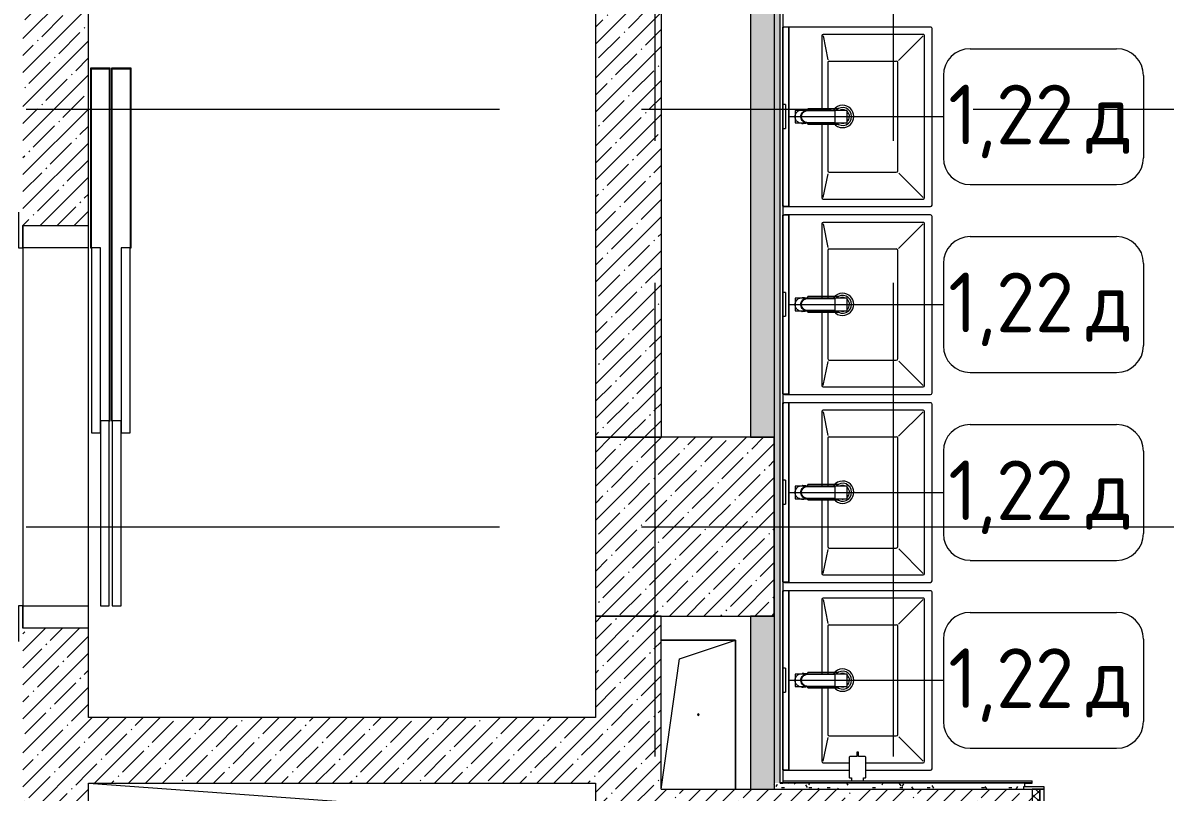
# Model space of a CAD drawing. Header units: millimetres. Extents: x 35840 to 252964, y -8553 to 29000.
# Drawn here: x 40240 to 44071, y 11110 to 13689 of the extents above; entities that cross this region are included whole.
import ezdxf

# ---------------------------------------------------------------- set-up
doc = ezdxf.new("R2010")
doc.units = ezdxf.units.MM
doc.linetypes.add('Осевая', pattern=[3175, 635, -476.25, 1587.5, -476.25])
for name, color, linetype, lineweight in [('0-1', 7, 'Continuous', 9), ('A-DOOR', 7, 'Continuous', 9), ('A-DOOR-FRAM-2', 7, 'Continuous', 9), ('A-GENM', 7, 'Continuous', 9), ('A-WALL', 7, 'Continuous', 9), ('I-FURN-IDEN', 7, 'Continuous', 9), ('I-WALL', 7, 'Continuous', 9), ('P-SANR-FIXT-2', 7, 'Continuous', 13), ('S-COLS', 7, 'Continuous', 9), ('Оси', 7, 'Continuous', 9), ('Оси-2', 7, 'Осевая', 9)]:
    doc.layers.add(name, color=color, linetype=linetype, lineweight=lineweight)
for name, color, linetype, lineweight, true_color in [('A-DOOR-1', 7, 'Continuous', 9, 0xc0c0c0), ('A-DOOR-FRAM-1', 7, 'Continuous', 9, 0xc0c0c0), ('A-WALL-1', 9, 'Continuous', 9, 0x808080), ('A-WALL-FNSH-1', 9, 'Continuous', 9, 0x808080), ('I-FURN-1', 9, 'Continuous', 9, 0x808080), ('P-SANR-FIXT-1', 9, 'Continuous', 13, 0x808080)]:
    doc.layers.add(name, color=color, linetype=linetype, lineweight=lineweight, true_color=true_color)
doc.styles.add('GOST Common', font='GOST_Common.ttf', dxfattribs={"height": 200})
pattern_1 = [(45, (600, 0), (-57.02463, 57.02463), []), (45, (657.025, 0), (-57.02463, 57.02463), [100.806, -20.161, 3.353, -16.808])]
pattern_2 = [(0, (600, 0), (121.92, 30.48), [10.058, -81.382, 10.058, -81.382, -487.68]), (0, (600, 0), (121.92, 30.48), [-182.88, 10.058, -172.822, 10.058, -81.382, -213.36]), (0, (600, 0), (121.92, 30.48), [-457.2, 10.058, -50.902, 10.058, -142.342]), (120, (645.72, 15.24), (-87.356454, 90.345817), [10.058, -81.382, 10.058, -81.382, -487.68]), (120, (645.72, 15.24), (-87.356454, 90.345817), [-182.88, 10.058, -172.822, 10.058, -81.382, -213.36]), (120, (645.72, 15.24), (-87.356454, 90.345817), [-457.2, 10.058, -50.902, 10.058, -142.342]), (240, (660.96, 76.2), (-34.563546, -120.825817), [10.058, -81.382, 10.058, -81.382, -487.68]), (240, (660.96, 76.2), (-34.563546, -120.825817), [-182.88, 10.058, -172.822, 10.058, -81.382, -213.36]), (240, (660.96, 76.2), (-34.563546, -120.825817), [-457.2, 10.058, -50.902, 10.058, -142.342])]

# ---------------------------------------------------------------- blocks, each defined once
blk = doc.blocks.new('110_Дверь_СКБ_1Ст_Внутренняя1 - Д-11 1100x2100h_кладовые _все__ коридор _между помещениями блока столовой__ моечные _все_-32089417-План расстановки мебели и оборудования 1 этажа в осях 12-23')
at = {"layer": 'A-DOOR'}
h = blk.add_hatch(dxfattribs=at)
h.set_pattern_fill('FP_52', color=256, style=0, pattern_type=2)
h.set_pattern_definition([(135, (1751.41, 174.685), (-14.14214, -14.14214), []), (225, (1751.41, 174.685), (14.14214, -14.14214), [])])
h.paths.add_polyline_path([(562.5, 110), (537.5, 110), (537.5, -110), (562.5, -110), (562.5, -55.4)])
at = {"layer": 'A-DOOR-FRAM-2'}
h = blk.add_hatch(dxfattribs=at)
h.set_pattern_fill('FP_53', color=256, style=0, pattern_type=2)
h.set_pattern_definition([(45, (-371.384, 174.685), (-14.1421, 14.1421), []), (135, (-371.384, 174.685), (-14.1421, -14.1421), [])])
h.paths.add_polyline_path([(-512.5, 110), (-537.5, 110), (-537.5, -110), (-512.5, -110), (-512.5, -55.4)])
at = {"layer": 'A-DOOR-1'}
for p, q in [((512.5, 1110), (472.5, 1110)), ((472.5, 1110), (472.5, 110)), ((512.5, 110), (512.5, 1110)), ((472.5, 110), (512.5, 110))]:
    blk.add_line(p, q, dxfattribs=at)
blk.add_arc((512.5, 110), 1000, 90, 180, dxfattribs=at)
at = {"layer": 'A-DOOR-FRAM-1'}
for p, q in [((-497.5, 118), (-567.5, 118)), ((-567.5, 118), (-567.5, 110)), ((-497.5, 110), (-497.5, 118)), ((592.5, 118), (522.5, 118)), ((522.5, 118), (522.5, 110)), ((592.5, 110), (592.5, 118)), ((-567.5, 110), (-497.5, 110)), ((-512.5, 110), (-537.5, 110)), ((-537.5, 110), (-537.5, -110)), ((-487.5, 110), (-512.5, 110)), ((-512.5, 110), (-512.5, 30)), ((-512.5, -110), (-512.5, 110)), ((-497.5, 110), (-512.5, 110)), ((-512.5, 110), (-512.5, 109)), ((-512.5, 109), (-497.5, 109)), ((-497.5, 109), (-497.5, 110)), ((-487.5, 70), (-487.5, 110)), ((512.5, 110), (512.5, 70)), ((537.5, 110), (512.5, 110)), ((537.5, 110), (522.5, 110)), ((522.5, 110), (522.5, 109)), ((522.5, 110), (592.5, 110)), ((522.5, 109), (537.5, 109)), ((537.5, 30), (537.5, 110)), ((562.5, 110), (537.5, 110)), ((537.5, 110), (537.5, -110)), ((537.5, 109), (537.5, 110)), ((562.5, -110), (562.5, 110)), ((-477.5, 70), (-487.5, 70)), ((-477.5, 30), (-477.5, 70)), ((512.5, 70), (502.5, 70)), ((502.5, 70), (502.5, 30)), ((-512.5, 30), (-477.5, 30)), ((-497.5, 30), (-512.5, 30)), ((-512.5, 30), (-512.5, -110)), ((-497.5, -110), (-497.5, 30)), ((502.5, 30), (537.5, 30)), ((537.5, 30), (522.5, 30)), ((522.5, 30), (522.5, -110)), ((537.5, -110), (537.5, 30)), ((-497.5, -110), (-567.5, -110)), ((-567.5, -110), (-567.5, -118)), ((-537.5, -110), (-512.5, -110)), ((-512.5, -110), (-497.5, -110)), ((-497.5, -118), (-497.5, -110)), ((522.5, -110), (537.5, -110)), ((592.5, -110), (522.5, -110)), ((522.5, -110), (522.5, -118)), ((537.5, -110), (562.5, -110)), ((592.5, -118), (592.5, -110)), ((-567.5, -118), (-497.5, -118)), ((522.5, -118), (592.5, -118))]:
    blk.add_line(p, q, dxfattribs=at)
blk = doc.blocks.new('GM_Отверстие прямоугольное _в плите_ - Отверстие-V55-План расстановки мебели и оборудования 1 этажа в осях 12-23')
at = {"layer": 'A-GENM'}
for p, q in [((-125, 250), (125, 250)), ((125, 250), (-125, 250)), ((-62.5, 187.5), (125, 250)), ((125, 250), (125, -250)), ((125, -250), (125, 250)), ((-125, -250), (-62.5, 187.5))]:
    blk.add_line(p, q, dxfattribs=at)
for start, end in [(360, 180), (180, 360)]:
    blk.add_arc((0, 0), 2.5, start, end, dxfattribs=at)
blk = doc.blocks.new('GM_Отверстие прямоугольное _в плите_ - Отверстие-24275187-План расстановки мебели и оборудования 1 этажа в осях 12-23')
at = {"layer": 'A-GENM'}
for p, q in [((-230, 735), (345, 850)), ((345, 850), (345, -850)), ((345, -850), (345, 850)), ((-345, -850), (-230, 735))]:
    blk.add_line(p, q, dxfattribs=at)
for start, end in [(360, 180), (180, 360)]:
    blk.add_arc((0, 0), 2.5, start, end, dxfattribs=at)
blk = doc.blocks.new('DOR_Дверь лифта - 1350х2050h-19118285-План расстановки мебели и оборудования 1 этажа в осях 12-23')
at = {"layer": 'A-DOOR-1'}
for p, q in [((-600, 125), (-720, 125)), ((-600, 110), (-600, 125)), ((720, 125), (600, 125)), ((600, 125), (600, 110)), ((-600, 110), (-675, 110)), ((-675, 110), (-600, 110)), ((600, 110), (-600, 110)), ((-600, 110), (-600, -110)), ((600, -110), (600, 110)), ((675, 110), (600, 110)), ((600, 110), (675, 110)), ((-675, -110), (-600, -110)), ((-600, -110), (600, -110)), ((600, -110), (675, -110)), ((-600, -150), (-600, -180)), ((20, -150), (-600, -150)), ((-20, -120), (-20, -150)), ((600, -120), (-20, -120)), ((-20, -150), (600, -150)), ((20, -180), (20, -150)), ((600, -150), (600, -120)), ((-600, -180), (20, -180)), ((-600, -190), (-600, -220)), ((20, -190), (-600, -190)), ((20, -220), (20, -190)), ((-600, -220), (20, -220)), ((-20, -220), (-20, -250)), ((600, -220), (-20, -220)), ((600, -250), (600, -220)), ((-20, -250), (600, -250))]:
    blk.add_line(p, q, dxfattribs=at)
at = {"layer": 'A-DOOR-FRAM-1'}
for p, q in [((600, -117), (600, -120)), ((1203, -117), (600, -117)), ((600, -120), (1200, -120)), ((1200, -120), (1200, -180)), ((1203, -183), (1203, -117)), ((1200, -180), (20, -180)), ((20, -180), (20, -183)), ((20, -183), (1203, -183)), ((1203, -187), (20, -187)), ((20, -187), (20, -190)), ((20, -190), (1200, -190)), ((1200, -190), (1200, -250)), ((1203, -253), (1203, -187)), ((600, -250), (600, -253)), ((1200, -250), (600, -250)), ((600, -253), (1203, -253))]:
    blk.add_line(p, q, dxfattribs=at)
blk = doc.blocks.new('зеркало круглое600д - 1_22д зеркало круглое d600-V211-План расстановки мебели и оборудования 1 этажа в осях 12-23')
at = {"layer": 'I-FURN-1'}
for p, q in [((-300, 0), (300, 0)), ((300, 0), (-300, 0)), ((-300, 0), (-300, -20)), ((-300, -20), (300, -20)), ((300, -20), (-300, -20)), ((300, -20), (300, 0))]:
    blk.add_line(p, q, dxfattribs=at)
blk = doc.blocks.new('сифон - Для раковины-V222-План расстановки мебели и оборудования 1 этажа в осях 12-23')
at = {"layer": 'P-SANR-FIXT-1'}
for p, q in [((200, 40), (191.1, 40)), ((191.1, 0.6), (191.1, 40)), ((200, 40), (200, 0.6)), ((116.7, 26), (15, 26)), ((116.7, 26), (116.7, 22.5)), ((15, -26), (116.7, -26)), ((116.7, -20.6), (116.7, -26)), ((191.1, -40), (191.1, 0)), ((200, 0), (200, -40)), ((191.1, -40), (200, -40))]:
    blk.add_line(p, q, dxfattribs=at)
for start, end in [(46.114, 180), (180, 315)]:
    blk.add_arc((0, 0), 30, start, end, dxfattribs=at)
blk = doc.blocks.new('раковина - 400 x 500mm-30615599-План расстановки мебели и оборудования 1 этажа в осях 12-23')
at = {"layer": 'P-SANR-FIXT-1'}
for p, q in [((347.5, 0), (-244.5, 0)), ((-249.5, -5), (-249.5, -495)), ((352.5, -495), (352.5, -5)), ((-224.5, -135), (-224.5, -470)), ((31, -130), (-219.5, -130)), ((-219.5, -135), (-139.5, -151)), ((-126, -150), (-129.5, -150)), ((31, -150), (-126, -150)), ((322.5, -130), (73, -130)), ((233.5, -150), (73, -150)), ((322.5, -135), (242.8, -150.5)), ((327.5, -470), (327.5, -135)), ((-134.5, -155), (-134.5, -380)), ((238.5, -155), (238.5, -380)), ((-219.5, -470), (-137.6, -388.1)), ((-129.5, -385), (233.5, -385)), ((322.5, -470), (240.2, -387.7)), ((-219.5, -475), (322.5, -475)), ((-244.5, -500), (347.5, -500))]:
    blk.add_line(p, q, dxfattribs=at)
for centre, radius, start, end in [((-244.5, -5), 5, 90, 129.444), ((347.5, -5), 5, 45, 90), ((-244.5, -5), 5, 135, 180), ((347.5, -5), 5, 13.7658, 34.2299), ((-219.5, -135), 5, 90, 180), ((-129.5, -155), 5, 90, 180), ((233.5, -155), 5, 0, 90), ((322.5, -135), 5, 0, 90), ((52.6, -199.9), 37.5, 127.0599, 180), ((52.6, -199.9), 37.5, 360, 54.9172), ((52.6, -199.9), 37.5, 180, 360), ((52.6, -199.9), 23, 170.0836, 180), ((52.6, -199.9), 23, 180, 189.9157), ((52.6, -199.9), 23, 221.6435, 315), ((52.6, -199.9), 23, 360, 16.8018), ((52.6, -199.9), 23, 343.1958, 360), ((-129.5, -380), 5, 180, 270), ((233.5, -380), 5, 270, 360), ((-244.5, -495), 5, 180, 270), ((-219.5, -470), 5, 180, 270), ((322.5, -470), 5, 270, 0), ((347.5, -495), 5, 270, 0)]:
    blk.add_arc(centre, radius, start, end, dxfattribs=at)
blk = doc.blocks.new('смеситель для раковины - Default-30615600-План расстановки мебели и оборудования 1 этажа в осях 12-23')
at = {"layer": '0-1'}
for p, q in [((21, 151.6), (-21, 151.6)), ((20.3, 111.8), (-20.3, 111.8)), ((-22.8, 2.9), (-21.7, 15.4)), ((-20.7, 17.2), (-20.7, 16.7)), ((-20.3, 19.4), (-20.3, 15.8)), ((20.3, 15.8), (20.3, 19.4)), ((20.8, 16.7), (20.8, 17.2))]:
    blk.add_line(p, q, dxfattribs=at)
at = {"layer": '0-1', "flags": 128}
for points in [[(-21, 151.3), (-21, 147.9), (-21, 145.7), (-21, 145.2), (-21, 144.9), (-21, 144.8), (-21, 144.7), (-21, 144.7)], [(21, 89.1), (21, 88.6), (21, 88.3), (21, 88.3)], [(21.7, 15.4), (22.3, 8.3), (22.8, 2.9)]]:
    blk.add_lwpolyline(points, dxfattribs=at)
at = {"layer": 'P-SANR-FIXT-1'}
for p, q in [((21, 151.6), (-21, 151.6)), ((-21, 151.6), (-21, -23)), ((21, -23), (21, 151.6)), ((-20.3, 111.8), (-20.3, 111.8)), ((-20.3, 111.8), (-20.3, 109.7)), ((20.3, 109.7), (20.3, 111.8)), ((20.3, 111.8), (20.3, 111.8)), ((-21, -23), (21, -23))]:
    blk.add_line(p, q, dxfattribs=at)
at = {"layer": 'P-SANR-FIXT-1', "flags": 128}
for points in [[(-21, 144), (-21, 91), (-21, 37.9)], [(21, 37.9), (21, 91), (21, 144)], [(-20.3, 19.4), (-20.3, 60.2), (-20.3, 109.7)], [(20.3, 109.7), (20.3, 60.2), (20.3, 19.4)], [(-20.3, 15.8), (-20.3, 17.1), (-20.3, 18.4)], [(20.3, 18.4), (20.3, 17.1), (20.3, 15.8)], [(21, 17.1), (21, 22.3), (21, 27.5), (21, 32.7), (21, 37.9)], [(21, 15.1), (21, 15.6), (21, 16.1), (21, 16.6), (21, 17.1)], [(22.9, -1.8), (22.4, 2.9), (22, 7.6), (21.5, 12.3), (21.1, 17.1)], [(21.1, 17.1), (21.5, 12.3), (22, 7.6), (22.4, 2.9), (22.9, -1.8)]]:
    blk.add_lwpolyline(points, dxfattribs=at)
at = {"layer": 'P-SANR-FIXT-1'}
for centre, major_axis, ratio, start_param, end_param in [((-9809.3, 72.1), (-9788.3, 0.5), 0.986286, 3.135948, 3.138103), ((0, 17.2), (20.8, 0), 0.98634, 3.060685, 3.141593), ((0, 17.2), (20.8, 0), 0.98634, 3.141593, 3.395551), ((0, 17.2), (20.8, 0), 0.98634, 3.707105, 3.769911), ((0, 17.2), (20.8, 0), 0.98634, 5.654867, 5.717635), ((0, 17.2), (-20.8, 0), 0.98634, 2.887544, 3.141593), ((0, 17.2), (20.8, 0), 0.98634, 0, 0.080911), ((0, 17.2), (20.8, 0), 0.98634, 4.154533, 5.270098)]:
    blk.add_ellipse(centre, major_axis=major_axis, ratio=ratio, start_param=start_param, end_param=end_param, dxfattribs=at)
for points, knots in [([(-21, 151.6), (-21, 151.7), (-21, 151.5), (-21, 150.5), (-21, 148.7), (-21, 146.9), (-21, 145.2), (-21, 144.4), (-21, 144)], [0.4444444, 0.4444444, 0.4444444, 0.4444444, 0.5555556, 0.6666667, 0.7777778, 0.8888889, 0.9444444, 1, 1, 1, 1]), ([(21, 144), (21, 144.4), (21, 145.2), (21, 146.9), (21, 148.7), (21, 150.5), (21, 151.5), (21, 151.7), (21, 151.6)], [0, 0, 0, 0, 0.0555556, 0.1111111, 0.2222222, 0.3333333, 0.4444444, 0.5555556, 0.5555556, 0.5555556, 0.5555556]), ([(-21.8, 13.9), (-21.8, 14.6), (-21.7, 16.1), (-21.6, 18.9), (-21.5, 22.1), (-21.5, 25.2), (-21.4, 27.9), (-21.4, 30), (-21.4, 31.8), (-21.3, 33.4), (-21.3, 34.5), (-21.3, 35.6), (-21.3, 37), (-21.3, 38.7), (-21.2, 41), (-21.2, 44.2), (-21.2, 48.8), (-21.1, 54.3), (-21.1, 59.3), (-21.1, 63.2), (-21.1, 66.1), (-21.1, 68.8), (-21.1, 72.5), (-21, 78.9), (-21, 84.5), (-21, 88.1)], [0, 0, 0, 0, 0.083333, 0.166667, 0.25, 0.333333, 0.375, 0.416667, 0.458333, 0.479167, 0.5, 0.520833, 0.541667, 0.583333, 0.625, 0.666667, 0.708333, 0.75, 0.791667, 0.8125, 0.833333, 0.854167, 0.875, 0.916667, 1, 1, 1, 1]), ([(21, 88.1), (21, 84.5), (21, 78.9), (21.1, 72.5), (21.1, 68.8), (21.1, 66.1), (21.1, 63.2), (21.1, 59.3), (21.2, 54.3), (21.2, 48.8), (21.2, 44.2), (21.3, 41), (21.3, 38.7), (21.3, 37), (21.3, 35.6), (21.3, 34.5), (21.3, 33.4), (21.4, 31.8), (21.4, 30), (21.4, 27.9), (21.5, 25.2), (21.5, 22.1), (21.6, 18.9), (21.7, 16.1), (21.8, 14.6), (21.8, 13.9)], [0, 0, 0, 0, 0.083333, 0.125, 0.145833, 0.166667, 0.1875, 0.208333, 0.25, 0.291667, 0.333333, 0.375, 0.416667, 0.458333, 0.479167, 0.5, 0.520833, 0.541667, 0.583333, 0.625, 0.666667, 0.75, 0.833333, 0.916667, 1, 1, 1, 1]), ([(-21.1, 17.1), (-21.2, 16.5), (-21.3, 15.4), (-21.5, 13.7), (-21.6, 11.8), (-21.9, 9.3), (-22.1, 7.6), (-22.4, 5.3), (-22.6, 3), (-22.8, 1.4), (-22.9, 0.3)], [0, 0, 0, 0, 0.1, 0.2, 0.3, 0.4, 0.6, 0.7, 0.8, 1, 1, 1, 1]), ([(-22.6, 3.6), (-22.6, 3.8), (-22.5, 4.4), (-22.4, 5.5), (-22.3, 6.9), (-22.2, 8.4), (-22, 10.9), (-21.9, 12.9), (-21.8, 13.9)], [0.3178487, 0.3178487, 0.3178487, 0.3178487, 0.375, 0.5, 0.625, 0.75, 0.875, 1, 1, 1, 1]), ([(21, 15.1), (20.9, 14), (20.5, 11.7), (19.3, 8.5), (17.6, 5.5), (14.8, 1.9), (11.1, -0.9), (6.8, -2.8), (3.4, -3.6), (0, -3.8), (-4.5, -3.5), (-10.1, -1.7), (-14.7, 1.9), (-17.6, 5.5), (-19.3, 8.4), (-20.5, 11.7), (-20.9, 13.9), (-21, 15)], [0, 0, 0, 0, 0.055556, 0.111111, 0.166667, 0.222222, 0.333333, 0.388889, 0.444444, 0.5, 0.555556, 0.666667, 0.777778, 0.833333, 0.888889, 0.944444, 1, 1, 1, 1]), ([(20.3, 19.4), (20.3, 18.2), (20.2, 15.9), (19.3, 12.3), (18, 9.6), (16.8, 7.5), (15.7, 6), (14.5, 4.7), (12.8, 3), (10.4, 1.2), (7.1, -0.4), (2.4, -1.7), (-2.5, -1.7), (-7.1, -0.4), (-10.9, 1.5), (-13.6, 3.7), (-15.4, 5.7), (-16.5, 7.1), (-17.7, 9), (-18.9, 11.5), (-20, 15), (-20.3, 17.7), (-20.3, 19.4)], [0, 0, 0, 0, 0.055556, 0.111111, 0.166667, 0.194444, 0.222222, 0.25, 0.277778, 0.333333, 0.388889, 0.444444, 0.555556, 0.611111, 0.666667, 0.75, 0.770833, 0.791667, 0.833333, 0.875, 0.916667, 1, 1, 1, 1]), ([(20.3, 15.8), (20.3, 13.7), (19.8, 10.7), (17.9, 6.9), (16.3, 4.7), (14.8, 3.1), (13, 1.5), (11.1, 0.2), (9, -0.8), (7.3, -1.5), (5.5, -2), (3.6, -2.4), (1.4, -2.7), (-0.9, -2.7), (-3.3, -2.5), (-5.5, -2), (-7.7, -1.3), (-9.8, -0.4), (-11.7, 0.6), (-13.5, 1.9), (-15.1, 3.4), (-16.9, 5.4), (-19.5, 9.5), (-20.3, 13.2), (-20.3, 15.8)], [0, 0, 0, 0, 0.111111, 0.166667, 0.222222, 0.25, 0.277778, 0.333333, 0.361111, 0.388889, 0.416667, 0.444444, 0.479167, 0.513889, 0.548611, 0.583333, 0.618056, 0.652778, 0.6875, 0.722222, 0.756944, 0.791667, 0.861111, 1, 1, 1, 1]), ([(21.1, 19.2), (21.3, 18.6), (21.7, 16.8), (21.8, 15.1), (21.8, 13.9)], [0.8206896, 0.8206896, 0.8206896, 0.8206896, 0.8888889, 1, 1, 1, 1]), ([(21.1, 17.1), (21.1, 16.7), (21.2, 16), (21.3, 15), (21.4, 13.9), (21.6, 12.5), (21.8, 10.8), (22, 8.7), (22.2, 6.9), (22.4, 5.5), (22.5, 4.5), (22.6, 3.4), (22.7, 2.4), (22.8, 1.5), (22.9, 0.8), (22.9, 0.4), (22.9, 0.3)], [0, 0, 0, 0, 0.0625, 0.125, 0.1875, 0.25, 0.375, 0.5, 0.625, 0.6875, 0.75, 0.8125, 0.875, 0.9375, 0.96875, 1, 1, 1, 1]), ([(21.8, 13.9), (21.8, 13.3), (21.9, 11.9), (22, 10), (22.2, 8.4), (22.2, 7.3), (22.3, 6.4), (22.4, 5.2), (22.6, 3.7), (22.8, 2), (22.9, 0.8), (22.9, 0.3)], [0, 0, 0, 0, 0.083333, 0.166667, 0.25, 0.333333, 0.416667, 0.5, 0.666667, 0.833333, 1, 1, 1, 1]), ([(22.1, 7), (22.2, 6.5), (22.8, 4.3), (23, 2), (22.9, 0.3)], [0.8, 0.8, 0.8, 0.8, 0.85, 1, 1, 1, 1]), ([(22.9, -1.8), (22.6, -4.5), (21.7, -8.2), (19.1, -12.8), (16.7, -15.9), (13.7, -18.5), (10.4, -20.6), (6.8, -22.1), (3.4, -22.8), (0.5, -23), (-2.9, -22.9), (-6.8, -22.1), (-10.7, -20.5), (-13.4, -18.7), (-15.3, -17.2), (-17, -15.4), (-19, -12.9), (-20.6, -10.1), (-21.5, -8), (-21.7, -7.4)], [0, 0, 0, 0, 0.1111111, 0.1666667, 0.2222222, 0.2777778, 0.3333333, 0.3888889, 0.4444444, 0.4791667, 0.5138889, 0.5833333, 0.6527778, 0.6875, 0.7222222, 0.7569444, 0.7916667, 0.8611111, 0.8888889, 0.8888889, 0.8888889, 0.8888889])]:
    blk.add_open_spline(points, degree=3, knots=knots, dxfattribs=at)
for points in [[(-22.9, 0.3), (-23, 2.1), (-22.8, 3.8), (-22.4, 5.5)], [(-21.8, 13.9), (-21.8, 15.7), (-21.5, 17.5), (-21.1, 19.2)], [(-21.1, 17.1), (-21.1, 16.7), (-21.1, 16), (-21, 15.3), (-21, 15)], [(21, 37.9), (21, 36.1), (21, 32.7), (21.1, 27.5), (21.1, 22.3), (21.1, 18.8), (21.1, 17.1)], [(21.1, 17.1), (21.1, 16.7), (21.1, 16.1), (21, 15.4), (21, 15.1)], [(22.9, 0.3), (22.8, 1.7), (22.5, 4.5), (22, 8.7), (21.5, 12.9), (21.2, 15.7), (21.1, 17.1)], [(22.9, 0.3), (22.9, -0.1), (22.9, -0.4), (22.9, -0.8)]]:
    blk.add_open_spline(points, degree=3, dxfattribs=at)
blk = doc.blocks.new('раковина - 400 x 500mm-V224-План расстановки мебели и оборудования 1 этажа в осях 12-23')
at = {"layer": 'P-SANR-FIXT-1'}
for p, q in [((52, 0), (-244.5, 0)), ((347.5, 0), (53, 0)), ((-249.5, -5), (-249.5, -495)), ((352.5, -495), (352.5, -5)), ((-224.5, -135), (-224.5, -470)), ((31, -130), (-219.5, -130)), ((-219.5, -135), (-139.5, -151)), ((-126, -150), (-129.5, -150)), ((31, -150), (-126, -150)), ((322.5, -130), (73, -130)), ((233.5, -150), (73, -150)), ((322.5, -135), (242.8, -150.5)), ((327.5, -470), (327.5, -135)), ((-134.5, -155), (-134.5, -380)), ((238.5, -155), (238.5, -380)), ((-219.5, -470), (-137.6, -388.1)), ((-129.5, -385), (233.5, -385)), ((322.5, -470), (240.2, -387.7)), ((-219.5, -475), (322.5, -475)), ((-244.5, -500), (347.5, -500))]:
    blk.add_line(p, q, dxfattribs=at)
for centre, radius, start, end in [((-244.5, -5), 5, 90, 129.444), ((347.5, -5), 5, 45, 90), ((-244.5, -5), 5, 135, 180), ((347.5, -5), 5, 13.7658, 34.2299), ((-219.5, -135), 5, 90, 180), ((-129.5, -155), 5, 90, 180), ((233.5, -155), 5, 0, 90), ((322.5, -135), 5, 0, 90), ((52.6, -199.9), 37.5, 127.0599, 180), ((52.6, -199.9), 37.5, 360, 54.9172), ((52.6, -199.9), 37.5, 180, 360), ((52.6, -199.9), 23, 170.0836, 180), ((52.6, -199.9), 23, 180, 189.9157), ((52.6, -199.9), 23, 221.6435, 315), ((52.6, -199.9), 23, 360, 16.8018), ((52.6, -199.9), 23, 343.1958, 360), ((-129.5, -380), 5, 180, 270), ((233.5, -380), 5, 270, 360), ((-244.5, -495), 5, 180, 270), ((-219.5, -470), 5, 180, 270), ((322.5, -470), 5, 270, 0), ((347.5, -495), 5, 270, 0)]:
    blk.add_arc(centre, radius, start, end, dxfattribs=at)
blk = doc.blocks.new('раковина - 400 x 500mm-V225-План расстановки мебели и оборудования 1 этажа в осях 12-23')
at = {"layer": 'P-SANR-FIXT-1'}
for p, q in [((165.9, 0), (-244.5, 0)), ((347.5, 0), (166.8, 0)), ((-249.5, -5), (-249.5, -495)), ((352.5, -495), (352.5, -5)), ((-224.5, -135), (-224.5, -470)), ((31, -130), (-219.5, -130)), ((-219.5, -135), (-139.5, -151)), ((-126, -150), (-129.5, -150)), ((31, -150), (-126, -150)), ((322.5, -130), (73, -130)), ((233.5, -150), (73, -150)), ((322.5, -135), (242.8, -150.5)), ((327.5, -470), (327.5, -135)), ((-134.5, -155), (-134.5, -380)), ((238.5, -155), (238.5, -380)), ((-219.5, -470), (-137.6, -388.1)), ((-129.5, -385), (233.5, -385)), ((322.5, -470), (240.2, -387.7)), ((-219.5, -475), (322.5, -475)), ((-244.5, -500), (347.5, -500))]:
    blk.add_line(p, q, dxfattribs=at)
for centre, radius, start, end in [((-244.5, -5), 5, 90, 129.444), ((347.5, -5), 5, 45, 90), ((-244.5, -5), 5, 135, 180), ((347.5, -5), 5, 13.7658, 34.2299), ((-219.5, -135), 5, 90, 180), ((-129.5, -155), 5, 90, 180), ((233.5, -155), 5, 0, 90), ((322.5, -135), 5, 0, 90), ((52.6, -199.9), 37.5, 127.0599, 180), ((52.6, -199.9), 37.5, 360, 54.9172), ((52.6, -199.9), 37.5, 180, 360), ((52.6, -199.9), 23, 170.0836, 180), ((52.6, -199.9), 23, 180, 189.9157), ((52.6, -199.9), 23, 221.6435, 315), ((52.6, -199.9), 23, 360, 16.8018), ((52.6, -199.9), 23, 343.1958, 360), ((-129.5, -380), 5, 180, 270), ((233.5, -380), 5, 270, 360), ((-244.5, -495), 5, 180, 270), ((-219.5, -470), 5, 180, 270), ((322.5, -470), 5, 270, 0), ((347.5, -495), 5, 270, 0)]:
    blk.add_arc(centre, radius, start, end, dxfattribs=at)
blk = doc.blocks.new('раковина - 400 x 500mm-V226-План расстановки мебели и оборудования 1 этажа в осях 12-23')
at = {"layer": 'P-SANR-FIXT-1'}
for p, q in [((347.5, 0), (-244.5, 0)), ((-249.5, -5), (-249.5, -222.5)), ((352.5, -495), (352.5, -5)), ((-224.5, -135), (-224.5, -222.5)), ((31, -130), (-219.5, -130)), ((-219.5, -135), (-139.5, -151)), ((-126, -150), (-129.5, -150)), ((31, -150), (-126, -150)), ((322.5, -130), (73, -130)), ((233.5, -150), (73, -150)), ((322.5, -135), (242.8, -150.5)), ((327.5, -470), (327.5, -135)), ((-134.5, -155), (-134.5, -380)), ((238.5, -155), (238.5, -380)), ((-249.5, -277.5), (-249.5, -495)), ((-224.5, -277.5), (-224.5, -470)), ((-219.5, -470), (-137.6, -388.1)), ((-129.5, -385), (233.5, -385)), ((322.5, -470), (240.2, -387.7)), ((-219.5, -475), (322.5, -475)), ((-244.5, -500), (347.5, -500))]:
    blk.add_line(p, q, dxfattribs=at)
for centre, radius, start, end in [((-244.5, -5), 5, 90, 129.444), ((347.5, -5), 5, 45, 90), ((-244.5, -5), 5, 135, 180), ((347.5, -5), 5, 13.7658, 34.2299), ((-219.5, -135), 5, 90, 180), ((-129.5, -155), 5, 90, 180), ((233.5, -155), 5, 0, 90), ((322.5, -135), 5, 0, 90), ((52.6, -199.9), 37.5, 127.0599, 180), ((52.6, -199.9), 37.5, 360, 54.9172), ((52.6, -199.9), 37.5, 180, 360), ((52.6, -199.9), 23, 170.0836, 180), ((52.6, -199.9), 23, 180, 189.9157), ((52.6, -199.9), 23, 221.6435, 315), ((52.6, -199.9), 23, 360, 16.8018), ((52.6, -199.9), 23, 343.1958, 360), ((-129.5, -380), 5, 180, 270), ((233.5, -380), 5, 270, 360), ((-244.5, -495), 5, 180, 270), ((-219.5, -470), 5, 180, 270), ((322.5, -470), 5, 270, 0), ((347.5, -495), 5, 270, 0)]:
    blk.add_arc(centre, radius, start, end, dxfattribs=at)
blk = doc.blocks.new('TOY_Диспансер мыло - Дозатор Elegance new 11654 019001 хром-33483396-План расстановки мебели и оборудования 1 этажа в осях 12-23')
at = {"layer": 'A-GENM'}
for p, q in [((97.5, 83.2), (97.5, 15.5)), ((122.2, 85.2), (99.5, 85.2)), ((127.9, 100.1), (122.2, 100.1)), ((122.2, 100.1), (122.2, 85.2)), ((127.9, 85.2), (127.9, 100.1)), ((150.5, 85.2), (127.9, 85.2)), ((152.5, 15.5), (152.5, 83.2)), ((99.5, 13.5), (105, 13.5)), ((105, 13.5), (105, 4)), ((145, 4), (145, 13.5)), ((145, 13.5), (150.5, 13.5))]:
    blk.add_line(p, q, dxfattribs=at)
for centre, start, end in [((99.5, 83.2), 90, 180), ((150.5, 83.2), 0, 90), ((99.5, 15.5), 180, 270), ((150.5, 15.5), 270, 360)]:
    blk.add_arc(centre, 2, start, end, dxfattribs=at)
blk = doc.blocks.new('Марка_Мебель - В прямоуг_Balcon_Марка-25523697-План расстановки мебели и оборудования 1 этажа в осях 12-23')
at = {"layer": 'I-FURN-IDEN'}
for p, q in [((-2.455, 2.278), (2.455, 2.278)), ((-3.355, 1.378), (-3.355, -1.384)), ((3.355, 1.378), (3.355, -1.378)), ((-2.461, -2.278), (2.455, -2.278))]:
    blk.add_line(p, q, dxfattribs=at)
for centre, radius, start, end in [((-2.455, 1.378), 0.9, 90, 180), ((2.455, 1.378), 0.9, 0, 90), ((-2.461, -1.384), 0.893, 180, 270), ((2.455, -1.378), 0.9, 270, 0)]:
    blk.add_arc(centre, radius, start, end, dxfattribs=at)

msp = doc.modelspace()

# ---------------------------------------------------------------- hatches: boundary and pattern name
at = {"layer": 'I-WALL'}
h = msp.add_hatch(dxfattribs=at)
h.set_pattern_fill('FP_1', color=256, style=0, pattern_type=2)
h.set_pattern_definition(pattern_1)
h.paths.add_polyline_path([(42380, 12300), (42380, 14980), (42160, 14980), (42160, 12300)])
h = msp.add_hatch(dxfattribs=at)
h.set_pattern_fill('FP_22', color=256, style=0, pattern_type=2)
h.set_pattern_definition([(135, (600, 0), (-75.43415, -75.43415), [106.68, -17.78, 3.556, -17.78]), (135, (600, 75.39), (-75.43415, -75.43415), []), (50, (600, 0), (127.52922, -11.15758), [13.335, -146.685]), (355, (600, 0), (-24.66966, 133.74002), [10.668, -117.348]), (100.451, (610.63, -0.93), (102.85973, 122.58178), [11.333, -124.663]), (46.184, (600, 35.56), (189.75516, -29.43036), [20.002, -220.027]), (96.636, (615.81, 33.1), (166.1822, 173.1996), [17, -186.995]), (351.184, (600, 35.56), (166.1839, 173.1976), [16.002, -176.022]), (21, (617.78, 26.67), (106.13027, -71.58603), [13.335, -146.685]), (326, (617.78, 26.67), (43.26188, 128.93175), [10.668, -117.348]), (71.451, (626.62, 20.7), (149.39198, 57.34505), [11.333, -124.663]), (37.5, (600, 0), (2.16223, 59.188357), [3.353, -112.573, 3.353, -115.773, -117.792]), (37.5, (600, 0), (2.16223, 59.188357), [-235.052, 3.353, -114.44]), (7.5, (600, 0), (46.77386, 70.12615), [3.353, -64.567, 3.353, -109.906, -44.894]), (7.5, (600, 0), (46.77386, 70.12615), [-181.178, 3.353, -41.542]), (327.5, (560.35, 0), (94.91367, -4.010093), [3.353, -41.097, 3.353, -135.331, -184.023]), (327.5, (560.35, 0), (94.91367, -4.010093), [-183.134, 3.353, -180.67]), (317.5, (542.57, 0), (103.69057, 17.79882), [3.353, -54.432, 3.353, -88.748, -130.683]), (317.5, (542.57, 0), (103.69057, 17.79882), [-149.885, 3.353, -127.33])])
h.paths.add_polyline_path([(42680, 11120), (42760, 11120), (42760, 11700), (42680, 11700)])
h.paths.add_polyline_path([(42760, 12300), (42760, 15002.5), (42680, 15002.5), (42680, 12300)])
h = msp.add_hatch(dxfattribs=at)
h.set_pattern_fill('FP_85', color=256, style=0, pattern_type=2)
h.set_pattern_definition(pattern_2)
h.paths.add_polyline_path([(42760, 11140), (42780, 11141), (42780, 15002.5), (42760, 15002.5), (42760, 13133.8)])
h = msp.add_hatch(dxfattribs=at)
h.set_pattern_fill('FP_1', color=256, style=0, pattern_type=2)
h.set_pattern_definition(pattern_1)
h.paths.add_polyline_path([(40460, 10230), (40460, 11660), (40240, 11660), (40240, 10230)])
h.paths.add_polyline_path([(40240, 13010), (40460, 13010), (40460, 14280), (40240, 14280), (40240, 13133.8)])
h = msp.add_hatch(dxfattribs=at)
h.set_pattern_fill('FP_1', color=256, style=0, pattern_type=2)
h.set_pattern_definition(pattern_1)
h.paths.add_polyline_path([(42160, 10230), (42380, 10230), (42380, 11700), (42160, 11700), (42160, 10430)])
h = msp.add_hatch(dxfattribs=at)
h.set_pattern_fill('FP_1', color=256, style=0, pattern_type=2)
h.set_pattern_definition(pattern_1)
h.paths.add_polyline_path([(42160, 11140), (42160, 11360), (40460, 11360), (40460, 11140), (41339.4, 11140)])
h = msp.add_hatch(dxfattribs=at)
h.set_pattern_fill('FP_1', color=256, style=0, pattern_type=2)
h.set_pattern_definition(pattern_1)
h.paths.add_polyline_path([(45910, 10900), (45910, 11120), (44725, 11120), (44725, 10900), (44755, 10900)])
h.paths.add_polyline_path([(43595, 10900), (43625, 10900), (43625, 11120), (42380, 11120), (42380, 10900)])
h = msp.add_hatch(dxfattribs=at)
h.set_pattern_fill('FP_85', color=256, style=0, pattern_type=2)
h.set_pattern_definition(pattern_2)
h.paths.add_polyline_path([(45430, 11120), (45429, 11140), (44750, 11140), (44750, 11128), (44755, 11128), (44755, 11120), (45325.1, 11120)])
h.paths.add_polyline_path([(43595, 11120), (43595, 11128), (43600, 11128), (43600, 11140), (42760, 11140), (42760, 11120), (43513.5, 11120)])
at = {"layer": 'S-COLS'}
h = msp.add_hatch(dxfattribs=at)
h.set_pattern_fill('FP_1', color=256, style=0, pattern_type=2)
h.set_pattern_definition(pattern_1)
h.paths.add_polyline_path([(42160, 11700), (42760, 11700), (42760, 12300), (42160, 12300)])

# ---------------------------------------------------------------- linework, layer by layer
at = {"layer": 'A-WALL'}
for p, q in [((42680, 12300), (42760, 12300)), ((42760, 11700), (42680, 11700)), ((43600, 11140), (42788, 11140))]:
    msp.add_line(p, q, dxfattribs=at)
at = {"layer": 'A-WALL-1'}
for p, q in [((42380, 16700), (42380, 12300)), ((42680, 15002.5), (42680, 12300)), ((42760, 15002.5), (42760, 11120)), ((42780, 11140), (42780, 14982.5)), ((40460, 13010), (40460, 14060)), ((42160, 14060), (42160, 12300)), ((40240, 13010), (40460, 13010)), ((42160, 12300), (42380, 12300)), ((42160, 11700), (42160, 11360)), ((42380, 11700), (42160, 11700)), ((42380, 11120), (42380, 11700)), ((42680, 11700), (42680, 11120)), ((40460, 11660), (40240, 11660)), ((40460, 11360), (40460, 11660)), ((42160, 11360), (40460, 11360)), ((40460, 11140), (42160, 11140)), ((40460, 10230), (40460, 11140)), ((42160, 11140), (42160, 10230)), ((42380, 11120), (43595, 11120)), ((43600, 11128), (43600, 11140))]:
    msp.add_line(p, q, dxfattribs=at)
at = {"layer": 'A-WALL-FNSH-1'}
for p, q in [((43625, 11141), (42780, 11141)), ((43600, 11140), (43625, 11140))]:
    msp.add_line(p, q, dxfattribs=at)
at = {"layer": 'I-FURN-IDEN'}
for p, q in [((42809, 13375), (43326.9, 13375)), ((42809, 12745), (43326.9, 12745)), ((42809, 12115), (43326.9, 12115)), ((42809, 11485), (43326.9, 11485))]:
    msp.add_line(p, q, dxfattribs=at)
at = {"layer": 'I-WALL'}
for p, q in [((42788, 14981.5), (42788, 11140)), ((42788.8, 11148), (43625, 11148)), ((43625, 11140), (43625, 11148)), ((42780, 11140), (42788, 11140))]:
    msp.add_line(p, q, dxfattribs=at)
at = {"layer": 'S-COLS'}
for p, q in [((42680, 12300), (42160, 12300)), ((42160, 12300), (42160, 11700)), ((42760, 12300), (42680, 12300)), ((42760, 11700), (42760, 12300)), ((42160, 11700), (42680, 11700)), ((42680, 11700), (42760, 11700))]:
    msp.add_line(p, q, dxfattribs=at)
at = {"layer": 'Оси'}
msp.add_line((42620, 12000), (45120, 12000), dxfattribs=at)
at = {"layer": 'Оси-2'}
for p, q in [((42360, 593.7), (42360, 24898.1)), ((43160, 593.7), (43160, 24898.1)), ((39140.1, 13400), (81460, 13400)), ((39140.1, 12000), (42620, 12000))]:
    msp.add_line(p, q, dxfattribs=at)

# ---------------------------------------------------------------- block references
at = {"layer": 'A-DOOR-1'}
for name, p, rotation in [('DOR_Дверь лифта - 1350х2050h-19118285-План расстановки мебели и оборудования 1 этажа в осях 12-23', (40350, 12335), 90), ('110_Дверь_СКБ_1Ст_Внутренняя1 - Д-11 1100x2100h_кладовые _все__ коридор _между помещениями блока столовой__ моечные _все_-32089417-План расстановки мебели и оборудования 1 этажа в осях 12-23', (44187.5, 11010), 180)]:
    msp.add_blockref(name, p, dxfattribs=dict(at, rotation=rotation))
at = {"layer": 'A-GENM'}
msp.add_blockref('GM_Отверстие прямоугольное _в плите_ - Отверстие-V55-План расстановки мебели и оборудования 1 этажа в осях 12-23', (42505, 11370), dxfattribs=at)
at = {"layer": 'A-GENM', "rotation": 269.9999999999998}
msp.add_blockref('GM_Отверстие прямоугольное _в плите_ - Отверстие-24275187-План расстановки мебели и оборудования 1 этажа в осях 12-23', (41310, 10795), dxfattribs=at)
at = {"layer": 'I-FURN-1', "rotation": 89.99999999999962}
for p in [(42789, 13375), (42789, 12745), (42789, 12115), (42789, 11485)]:
    msp.add_blockref('зеркало круглое600д - 1_22д зеркало круглое d600-V211-План расстановки мебели и оборудования 1 этажа в осях 12-23', p, dxfattribs=at)
at = {"layer": 'I-FURN-IDEN', "xscale": 99.99999999999993, "yscale": 99.99999999999993, "zscale": 99.99999999999993}
for p in [(43662.4, 13375), (43662.4, 12745), (43662.4, 12115), (43662.4, 11485)]:
    msp.add_blockref('Марка_Мебель - В прямоуг_Balcon_Марка-25523697-План расстановки мебели и оборудования 1 этажа в осях 12-23', p, dxfattribs=at)
at = {"layer": 'P-SANR-FIXT-1'}
for name, p, rotation in [('раковина - 400 x 500mm-30615599-План расстановки мебели и оборудования 1 этажа в осях 12-23', (42789, 13323), 90.00000000000027), ('сифон - Для раковины-V222-План расстановки мебели и оборудования 1 этажа в осях 12-23', (42989, 13375.6), 180), ('смеситель для раковины - Default-30615600-План расстановки мебели и оборудования 1 этажа в осях 12-23', (42852.7, 13375), 269.9999999999996), ('раковина - 400 x 500mm-V224-План расстановки мебели и оборудования 1 этажа в осях 12-23', (42789, 12693), 90.00000000000027), ('сифон - Для раковины-V222-План расстановки мебели и оборудования 1 этажа в осях 12-23', (42989, 12745.6), 180), ('смеситель для раковины - Default-30615600-План расстановки мебели и оборудования 1 этажа в осях 12-23', (42852.7, 12745), 269.9999999999996), ('раковина - 400 x 500mm-V225-План расстановки мебели и оборудования 1 этажа в осях 12-23', (42789, 12063), 90.00000000000027), ('сифон - Для раковины-V222-План расстановки мебели и оборудования 1 этажа в осях 12-23', (42989, 12115.6), 180), ('смеситель для раковины - Default-30615600-План расстановки мебели и оборудования 1 этажа в осях 12-23', (42852.7, 12115), 269.9999999999996), ('раковина - 400 x 500mm-V226-План расстановки мебели и оборудования 1 этажа в осях 12-23', (42789, 11433), 90.00000000000027), ('сифон - Для раковины-V222-План расстановки мебели и оборудования 1 этажа в осях 12-23', (42989, 11485.6), 180), ('смеситель для раковины - Default-30615600-План расстановки мебели и оборудования 1 этажа в осях 12-23', (42852.7, 11485), 269.9999999999996)]:
    msp.add_blockref(name, p, dxfattribs=dict(at, rotation=rotation))
at = {"layer": 'P-SANR-FIXT-2'}
msp.add_blockref('TOY_Диспансер мыло - Дозатор Elegance new 11654 019001 хром-33483396-План расстановки мебели и оборудования 1 этажа в осях 12-23', (42914, 11144), dxfattribs=at)

# ---------------------------------------------------------------- texts
at = {"layer": 'I-FURN-IDEN', "char_height": 200, "attachment_point": 1, "style": 'GOST Common'}
for s, insert, width in [('1,22', (43343.4, 13482.1), 561.181), ('\\fGOST Common|b0|i0|c204|p34|;д', (43806.4, 13482.1), 176.371), ('1,22', (43343.4, 12852.1), 561.181), ('\\fGOST Common|b0|i0|c204|p34|;д', (43806.4, 12852.1), 176.371), ('1,22', (43343.4, 12222.1), 561.181), ('\\fGOST Common|b0|i0|c204|p34|;д', (43806.4, 12222.1), 176.371), ('1,22', (43343.4, 11592.1), 561.181), ('\\fGOST Common|b0|i0|c204|p34|;д', (43806.4, 11592.1), 176.371)]:
    msp.add_mtext(s, dxfattribs=dict(at, insert=insert, width=width))

doc.saveas('drawing.dxf')
